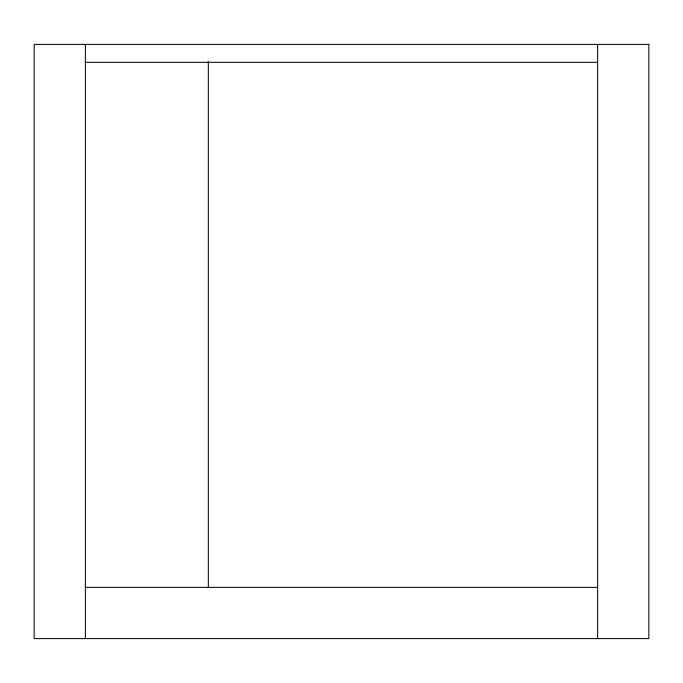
<?xml version="1.0" encoding="UTF-8"?>
<svg xmlns="http://www.w3.org/2000/svg" width="683" height="683" viewBox="0 0 683 683"><rect width="100%" height="100%" fill="white"/><g stroke="black" fill="none" stroke-linecap="round" stroke-linejoin="round"><path stroke-width="1.02" d="M85.375 62.324L597.625 62.324M85.375 587.38L597.625 587.38M597.625 44.395L597.625 638.605M208.315 61.461L208.315 587.397M85.375 44.395L85.375 638.605M648.85 44.395L34.15 44.395L34.15 638.605L648.85 638.605L648.85 44.395"/></g></svg>
